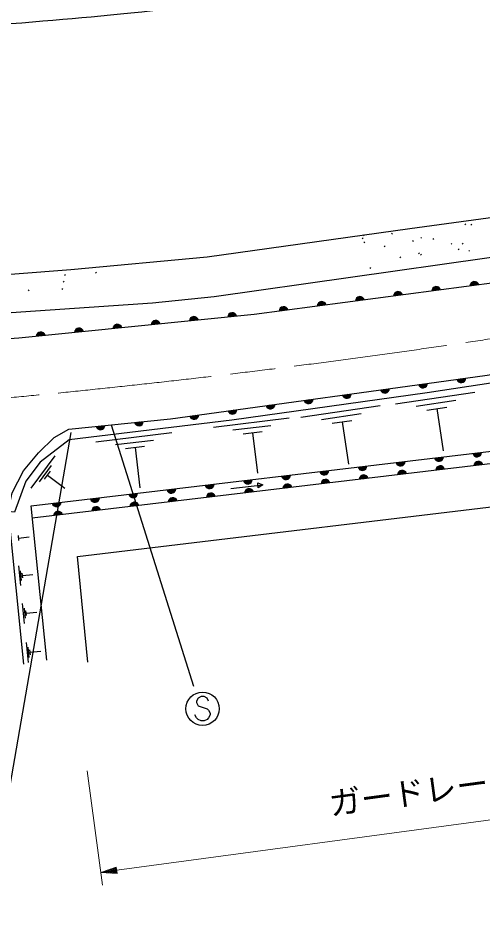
# Model space of a CAD drawing. Units: millimetres, scale not verified. Extents: x 40000 to 680000, y 20000 to 380000.
# Drawn here: x 507386 to 543612, y 244453 to 315052 of the extents above; entities that cross this region are included whole.
import ezdxf
from ezdxf.enums import TextEntityAlignment as Align

# ---------------------------------------------------------------- set-up
doc = ezdxf.new("R2010")
doc.units = ezdxf.units.MM
doc.header["$LTSCALE"] = 1000
doc.linetypes.add('CHAIN', pattern=[18.5, 12, -1.5, 3.5, -1.5])
for name, color, linetype, lineweight in [('M-BGD', 7, 'Continuous', 25), ('M-BMK', 2, 'CHAIN', 13), ('M-STR-HTXT', 7, 'Continuous', 13), ('M-STR-STRC', 7, 'Continuous', 25)]:
    doc.layers.add(name, color=color, linetype=linetype, lineweight=lineweight)
doc.styles.add('ＭＳ ゴシック', font='')
doc.styles.get('ＭＳ ゴシック').set_extended_font_data('MS Gothic')

msp = doc.modelspace()

# ---------------------------------------------------------------- linework, layer by layer
at = {"layer": 'M-BGD'}
for p, q in [((542211, 298956), (542282, 299027)), ((542678, 298924), (542749, 298995)), ((534306, 298093), (534365, 298152)), ((536507, 298208), (536577, 298278)), ((538765, 297889), (538835, 297960)), ((534206, 297849), (534276, 297920)), ((534347, 297547), (534418, 297617)), ((535921, 297227), (535992, 297298)), ((538141, 297639), (538212, 297710)), ((539708, 297817), (539779, 297887)), ((541133, 297422), (541204, 297493)), ((541996, 297437), (542067, 297507)), ((538600, 296675), (538671, 296746)), ((538756, 296586), (538826, 296656)), ((541685, 297001), (541755, 297072)), ((542506, 296876), (542577, 296947)), ((537136, 296385), (537207, 296456)), ((513430, 295180), (513500, 295251)), ((534816, 295534), (534887, 295605)), ((510897, 294483), (510968, 294554)), ((511012, 295010), (511083, 295081)), ((508186, 293808), (508257, 293879)), ((510814, 293896), (510884, 293967)), ((536811, 284981), (542980, 285905)), ((538415, 284800), (541499, 285263)), ((529426, 283943), (535595, 284868)), ((539247, 284505), (540790, 284736)), ((540019, 284620), (540512, 281330)), ((522602, 283170), (528520, 283885)), ((531030, 283763), (534115, 284226)), ((524129, 282954), (527088, 283311)), ((531863, 283468), (533405, 283699)), ((532634, 283583), (533127, 280293)), ((513448, 282026), (519365, 282741)), ((524917, 282649), (526396, 282827)), ((525656, 282738), (526038, 279582)), ((514975, 281810), (517933, 282168)), ((515762, 281505), (517241, 281684)), ((516502, 281594), (516883, 278439)), ((508400, 278416), (510286, 280941)), ((509040, 278921), (509983, 280184)), ((509444, 279111), (509916, 279743)), ((509680, 279427), (511027, 278421)), ((523977, 278400), (526461, 278676)), ((526068, 278821), (526461, 278676)), ((526109, 278448), (526068, 278821)), ((526461, 278676), (526109, 278448)), ((509634, 265008), (508396, 277027)), ((507447, 274336), (507408, 274718)), ((507428, 274527), (508243, 274609)), ((507594, 270816), (507439, 272357)), ((507658, 271212), (507581, 271982)), ((507741, 271415), (507703, 271800)), ((507722, 271607), (508544, 271690)), ((507888, 267875), (507733, 269428)), ((507953, 268274), (507875, 269050)), ((508037, 268478), (507998, 268866)), ((508018, 268672), (508846, 268755)), ((508194, 264825), (508037, 266391)), ((508259, 265227), (508181, 266010)), ((508344, 265433), (508305, 265824)), ((508324, 265629), (509159, 265712))]:
    msp.add_line(p, q, dxfattribs=at)
for points in [[(468285, 292354), (488291, 293675), (511486, 295451), (522124, 296438), (537911, 298662), (563654, 302161), (570825, 303460)], [(571321, 300593), (565179, 299353), (522663, 293325), (517855, 292823), (494659, 291262), (480361, 290276), (469197, 289478)], [(571677, 298535), (569126, 297954), (554164, 295693), (525784, 291962), (507432, 290114), (470248, 287513)], [(506611, 276606), (506925, 278050), (507804, 279754), (508970, 281171), (510190, 282373), (511338, 283019), (519268, 283827), (543773, 287199), (547056, 287684), (562053, 290069), (564376, 289630)], [(573234, 289532), (570332, 289128), (567372, 289271), (564376, 289630), (551926, 287764), (539270, 285836), (524048, 283710), (511356, 282176), (509105, 280445), (507993, 278956), (507096, 276552), (506611, 276606), (507804, 264703)], [(508396, 277027), (545163, 281396), (573801, 286259)], [(573899, 285307), (545261, 280444), (508494, 276076)], [(512809, 264847), (512002, 273081), (550554, 277709), (574590, 281694)]]:
    msp.add_lwpolyline(points, dxfattribs=at)
for centre, radius, start, end in [((542956, 294165), 354, 16.28765, 178.69283), ((542956, 294165), 283, 18.51169, 176.46879), ((537007, 293383), 354, 16.28765, 178.69283), ((539981, 293774), 354, 16.28765, 178.69283), ((539981, 293774), 283, 18.51169, 176.46879), ((539981, 293774), 212, 22.25801, 172.72246), ((539981, 293774), 142, 29.96974, 165.01073), ((539981, 293774), 100, 40.2874, 154.69307), ((542956, 294165), 212, 22.25801, 172.72246), ((542956, 294165), 142, 29.96974, 165.01073), ((542956, 294165), 100, 40.2874, 154.69307), ((534032, 292992), 354, 16.28765, 178.69283), ((534032, 292992), 283, 18.51169, 176.46879), ((534032, 292992), 212, 22.25801, 172.72246), ((534032, 292992), 142, 29.96974, 165.01073), ((534032, 292992), 100, 40.2874, 154.69307), ((537007, 293383), 283, 18.51169, 176.46879), ((537007, 293383), 212, 22.25801, 172.72246), ((537007, 293383), 142, 29.96974, 165.01073), ((537007, 293383), 100, 40.2874, 154.69307), ((528084, 292210), 354, 16.28765, 178.69283), ((528084, 292210), 283, 18.51169, 176.46879), ((528084, 292210), 212, 22.25801, 172.72246), ((528084, 292210), 142, 29.96974, 165.01073), ((528084, 292210), 100, 40.2874, 154.69307), ((531058, 292601), 354, 16.28765, 178.69283), ((531058, 292601), 283, 18.51169, 176.46879), ((531058, 292601), 212, 22.25801, 172.72246), ((531058, 292601), 142, 29.96974, 165.01073), ((531058, 292601), 100, 40.2874, 154.69307), ((521091, 291435), 354, 14.54682, 176.952), ((521091, 291435), 283, 16.77086, 174.72796), ((521091, 291435), 212, 20.51718, 170.98163), ((521091, 291435), 142, 28.22891, 163.2699), ((524076, 291736), 354, 14.54682, 176.952), ((524076, 291736), 283, 16.77086, 174.72796), ((524076, 291736), 212, 20.51718, 170.98163), ((524076, 291736), 142, 28.22891, 163.2699), ((524076, 291736), 100, 38.54658, 152.95224), ((512136, 290533), 354, 14.54682, 176.952), ((515121, 290834), 354, 14.54682, 176.952), ((515121, 290834), 283, 16.77086, 174.72796), ((515121, 290834), 212, 20.51718, 170.98163), ((515121, 290834), 142, 28.22891, 163.2699), ((515121, 290834), 100, 38.54658, 152.95224), ((518106, 291135), 354, 14.54682, 176.952), ((518106, 291135), 283, 16.77086, 174.72796), ((518106, 291135), 212, 20.51718, 170.98163), ((518106, 291135), 142, 28.22891, 163.2699), ((518106, 291135), 100, 38.54658, 152.95224), ((521091, 291435), 100, 38.54658, 152.95224), ((509151, 290233), 354, 14.54682, 176.952), ((509151, 290233), 283, 16.77086, 174.72796), ((509151, 290233), 212, 20.51718, 170.98163), ((509151, 290233), 142, 28.22891, 163.2699), ((509151, 290233), 100, 38.54658, 152.95224), ((512136, 290533), 283, 16.77086, 174.72796), ((512136, 290533), 212, 20.51718, 170.98163), ((512136, 290533), 142, 28.22891, 163.2699), ((512136, 290533), 100, 38.54658, 152.95224), ((541915, 286998), 354, 196.63369, 359.03887), ((541915, 286998), 283, 198.85773, 356.81483), ((541915, 286998), 212, 202.60406, 353.0685), ((541915, 286998), 142, 210.31579, 345.35677), ((541915, 286998), 100, 220.63345, 335.03911), ((535971, 286180), 354, 196.63369, 359.03887), ((535971, 286180), 283, 198.85773, 356.81483), ((535971, 286180), 212, 202.60406, 353.0685), ((535971, 286180), 142, 210.31579, 345.35677), ((535971, 286180), 100, 220.63345, 335.03911), ((538943, 286589), 354, 196.63369, 359.03887), ((538943, 286589), 283, 198.85773, 356.81483), ((538943, 286589), 212, 202.60406, 353.0685), ((538943, 286589), 142, 210.31579, 345.35677), ((538943, 286589), 100, 220.63345, 335.03911), ((530027, 285362), 354, 196.63369, 359.03887), ((530027, 285362), 283, 198.85773, 356.81483), ((530027, 285362), 212, 202.60406, 353.0685), ((530027, 285362), 142, 210.31579, 345.35677), ((530027, 285362), 100, 220.63345, 335.03911), ((532999, 285771), 354, 196.63369, 359.03887), ((532999, 285771), 283, 198.85773, 356.81483), ((532999, 285771), 212, 202.60406, 353.0685), ((532999, 285771), 142, 210.31579, 345.35677), ((532999, 285771), 100, 220.63345, 335.03911), ((524083, 284544), 354, 196.63369, 359.03887), ((524083, 284544), 283, 198.85773, 356.81483), ((524083, 284544), 212, 202.60406, 353.0685), ((527055, 284953), 354, 196.63369, 359.03887), ((527055, 284953), 283, 198.85773, 356.81483), ((527055, 284953), 212, 202.60406, 353.0685), ((527055, 284953), 142, 210.31579, 345.35677), ((527055, 284953), 100, 220.63345, 335.03911), ((521111, 284135), 354, 196.63369, 359.03887), ((521111, 284135), 283, 198.85773, 356.81483), ((521111, 284135), 212, 202.60406, 353.0685), ((521111, 284135), 142, 210.31579, 345.35677), ((521111, 284135), 100, 220.63345, 335.03911), ((524083, 284544), 142, 210.31579, 345.35677), ((524083, 284544), 100, 220.63345, 335.03911), ((513805, 283325), 354, 194.61066, 357.01584), ((513805, 283325), 283, 196.8347, 354.7918), ((513805, 283325), 212, 200.58103, 351.04547), ((513805, 283325), 142, 208.29276, 343.33375), ((513805, 283325), 100, 218.61042, 333.01608), ((516790, 283629), 354, 194.61066, 357.01584), ((516790, 283629), 283, 196.8347, 354.7918), ((516790, 283629), 212, 200.58103, 351.04547), ((516790, 283629), 142, 208.29276, 343.33375), ((516790, 283629), 100, 218.61042, 333.01608), ((543158, 281212), 354, 195.57293, 357.97811), ((543158, 281212), 283, 197.79697, 355.75407), ((543158, 281212), 212, 201.5433, 352.00774), ((543158, 281212), 142, 209.25503, 344.29601), ((543158, 281212), 100, 219.57269, 333.97835), ((537200, 280504), 354, 195.57293, 357.97811), ((537200, 280504), 283, 197.79697, 355.75407), ((537200, 280504), 212, 201.5433, 352.00774), ((537200, 280504), 142, 209.25503, 344.29601), ((537200, 280504), 100, 219.57269, 333.97835), ((540179, 280858), 354, 195.57293, 357.97811), ((540179, 280858), 283, 197.79697, 355.75407), ((540179, 280858), 212, 201.5433, 352.00774), ((540179, 280858), 142, 209.25503, 344.29601), ((540179, 280858), 100, 219.57269, 333.97835), ((543269, 280153), 354, 15.57293, 177.97811), ((543269, 280153), 283, 17.79697, 175.75407), ((543269, 280153), 212, 21.5433, 172.00774), ((543269, 280153), 142, 29.25503, 164.29601), ((531242, 279796), 354, 195.57293, 357.97811), ((531242, 279796), 283, 197.79697, 355.75407), ((531242, 279796), 212, 201.5433, 352.00774), ((531242, 279796), 142, 209.25503, 344.29601), ((531242, 279796), 100, 219.57269, 333.97835), ((534221, 280150), 354, 195.57293, 357.97811), ((534221, 280150), 283, 197.79697, 355.75407), ((534221, 280150), 212, 201.5433, 352.00774), ((534221, 280150), 142, 209.25503, 344.29601), ((534221, 280150), 100, 219.57269, 333.97835), ((537311, 279445), 354, 15.57293, 177.97811), ((537311, 279445), 283, 17.79697, 175.75407), ((537311, 279445), 212, 21.5433, 172.00774), ((537311, 279445), 142, 29.25503, 164.29601), ((540290, 279799), 354, 15.57293, 177.97811), ((540290, 279799), 283, 17.79697, 175.75407), ((540290, 279799), 212, 21.5433, 172.00774), ((540290, 279799), 142, 29.25503, 164.29601), ((540290, 279799), 100, 39.57269, 153.97835), ((543269, 280153), 100, 39.57269, 153.97835), ((525284, 279088), 354, 195.57293, 357.97811), ((525284, 279088), 283, 197.79697, 355.75407), ((525284, 279088), 212, 201.5433, 352.00774), ((525284, 279088), 142, 209.25503, 344.29601), ((525284, 279088), 100, 219.57269, 333.97835), ((528263, 279442), 354, 195.57293, 357.97811), ((528263, 279442), 283, 197.79697, 355.75407), ((528263, 279442), 212, 201.5433, 352.00774), ((528263, 279442), 142, 209.25503, 344.29601), ((528263, 279442), 100, 219.57269, 333.97835), ((531353, 278737), 354, 15.57293, 177.97811), ((531353, 278737), 283, 17.79697, 175.75407), ((531353, 278737), 212, 21.5433, 172.00774), ((531353, 278737), 142, 29.25503, 164.29601), ((534332, 279091), 354, 15.57293, 177.97811), ((534332, 279091), 283, 17.79697, 175.75407), ((534332, 279091), 212, 21.5433, 172.00774), ((534332, 279091), 142, 29.25503, 164.29601), ((534332, 279091), 100, 39.57269, 153.97835), ((537311, 279445), 100, 39.57269, 153.97835), ((519326, 278381), 354, 195.57293, 357.97811), ((519326, 278381), 283, 197.79697, 355.75407), ((519326, 278381), 212, 201.5433, 352.00774), ((519326, 278381), 142, 209.25503, 344.29601), ((519326, 278381), 100, 219.57269, 333.97835), ((522305, 278734), 354, 195.57293, 357.97811), ((522305, 278734), 283, 197.79697, 355.75407), ((522305, 278734), 212, 201.5433, 352.00774), ((522305, 278734), 142, 209.25503, 344.29601), ((522305, 278734), 100, 219.57269, 333.97835), ((525395, 278029), 354, 15.57293, 177.97811), ((525395, 278029), 283, 17.79697, 175.75407), ((525395, 278029), 212, 21.5433, 172.00774), ((525395, 278029), 142, 29.25503, 164.29601), ((528374, 278383), 354, 15.57293, 177.97811), ((528374, 278383), 283, 17.79697, 175.75407), ((528374, 278383), 212, 21.5433, 172.00774), ((528374, 278383), 142, 29.25503, 164.29601), ((528374, 278383), 100, 39.57269, 153.97835), ((531353, 278737), 100, 39.57269, 153.97835), ((513368, 277673), 354, 195.57293, 357.97811), ((513368, 277673), 283, 197.79697, 355.75407), ((513368, 277673), 212, 201.5433, 352.00774), ((513368, 277673), 142, 209.25503, 344.29601), ((513368, 277673), 100, 219.57269, 333.97835), ((516347, 278027), 354, 195.57293, 357.97811), ((516347, 278027), 283, 197.79697, 355.75407), ((516347, 278027), 212, 201.5433, 352.00774), ((516347, 278027), 142, 209.25503, 344.29601), ((516347, 278027), 100, 219.57269, 333.97835), ((519437, 277321), 354, 15.57293, 177.97811), ((519437, 277321), 283, 17.79697, 175.75407), ((519437, 277321), 212, 21.5433, 172.00774), ((519437, 277321), 142, 29.25503, 164.29601), ((522416, 277675), 354, 15.57293, 177.97811), ((522416, 277675), 283, 17.79697, 175.75407), ((522416, 277675), 212, 21.5433, 172.00774), ((522416, 277675), 142, 29.25503, 164.29601), ((522416, 277675), 100, 39.57269, 153.97835), ((525395, 278029), 100, 39.57269, 153.97835), ((510389, 277319), 354, 195.57293, 357.97811), ((510389, 277319), 283, 197.79697, 355.75407), ((510389, 277319), 212, 201.5433, 352.00774), ((510389, 277319), 142, 209.25503, 344.29601), ((510389, 277319), 100, 219.57269, 333.97835), ((513478, 276613), 354, 15.57293, 177.97811), ((513478, 276613), 283, 17.79697, 175.75407), ((513478, 276613), 212, 21.5433, 172.00774), ((513478, 276613), 142, 29.25503, 164.29601), ((516457, 276967), 354, 15.57293, 177.97811), ((516457, 276967), 283, 17.79697, 175.75407), ((516457, 276967), 212, 21.5433, 172.00774), ((516457, 276967), 142, 29.25503, 164.29601), ((516457, 276967), 100, 39.57269, 153.97835), ((519437, 277321), 100, 39.57269, 153.97835), ((510499, 276259), 354, 15.57293, 177.97811), ((510499, 276259), 283, 17.79697, 175.75407), ((510499, 276259), 212, 21.5433, 172.00774), ((510499, 276259), 142, 29.25503, 164.29601), ((510499, 276259), 100, 39.57269, 153.97835), ((513478, 276613), 100, 39.57269, 153.97835)]:
    msp.add_arc(centre, radius, start, end, dxfattribs=at)
msp.add_open_spline([(466699, 312401), (473683, 312601), (475504, 312682), (481145, 312942), (490812, 313388), (496221, 313780), (505867, 314551), (510932, 314956), (513770, 315187), (518821, 315736), (523527, 316248), (526177, 316471), (530844, 317260), (538819, 318608), (543216, 319742), (551164, 321240), (554434, 321856), (556278, 322139), (559546, 322764), (560940, 323030), (561715, 323211), (563103, 323513), (563926, 323693), (564386, 323800), (565206, 323997), (565901, 324165), (566123, 324221), (566982, 324441)], degree=3, knots=[0, 0, 0, 0, 1, 1, 1, 2, 2, 2, 3, 3, 3, 4, 4, 4, 5, 5, 5, 6, 6, 6, 7, 7, 7, 8, 8, 8, 9, 9, 9, 9], dxfattribs=at)
at = {"layer": 'M-BMK'}
msp.add_arc((444063, 952742), 670213, 272.52722, 280.96276, dxfattribs=at)
at = {"layer": 'M-STR-HTXT'}
for p, q in [((512764, 256393), (513970, 247474)), ((515075, 248633), (569358, 255976)), ((513836, 248465), (515041, 248881)), ((513836, 248465), (515075, 248633)), ((515068, 248682), (514077, 248548)), ((515081, 248583), (514090, 248449)), ((514318, 248631), (515061, 248732)), ((514345, 248433), (515088, 248534)), ((515055, 248781), (514559, 248714)), ((514800, 248797), (515048, 248831)), ((515108, 248385), (515041, 248881)), ((513836, 248465), (515108, 248385)), ((515095, 248484), (514599, 248417)), ((514854, 248401), (515101, 248435))]:
    msp.add_line(p, q, dxfattribs=at)
at = {"layer": 'M-STR-STRC'}
for p, q in [((514638, 283355), (521062, 262981)), ((511500, 282750), (503104, 234314)), ((521407, 262050), (521288, 261814)), ((521643, 262168), (521407, 262050)), ((521879, 262168), (521643, 262168)), ((522116, 262050), (521879, 262168)), ((522234, 261814), (522116, 262050)), ((521288, 261814), (521288, 261696)), ((521288, 261696), (521407, 261459)), ((521407, 261459), (522116, 261223)), ((522116, 261223), (522234, 261105)), ((521288, 260514), (521170, 260750)), ((521407, 260396), (521288, 260514)), ((522234, 260514), (522116, 260396)), ((522234, 261105), (522352, 260868)), ((522352, 260750), (522234, 260514)), ((522352, 260868), (522352, 260750)), ((521643, 260277), (521407, 260396)), ((521879, 260277), (521643, 260277)), ((522116, 260396), (521879, 260277))]:
    msp.add_line(p, q, dxfattribs=at)
msp.add_circle((521761, 261223), 1300, dxfattribs=at)

# ---------------------------------------------------------------- texts
at = {"layer": 'M-STR-HTXT', "style": 'ＭＳ ゴシック'}
msp.add_text('ガードレール L=57.0', height=1833, rotation=7.704, dxfattribs=at).set_placement((543585, 253944), align=Align.BOTTOM_CENTER)

doc.saveas('drawing.dxf')
